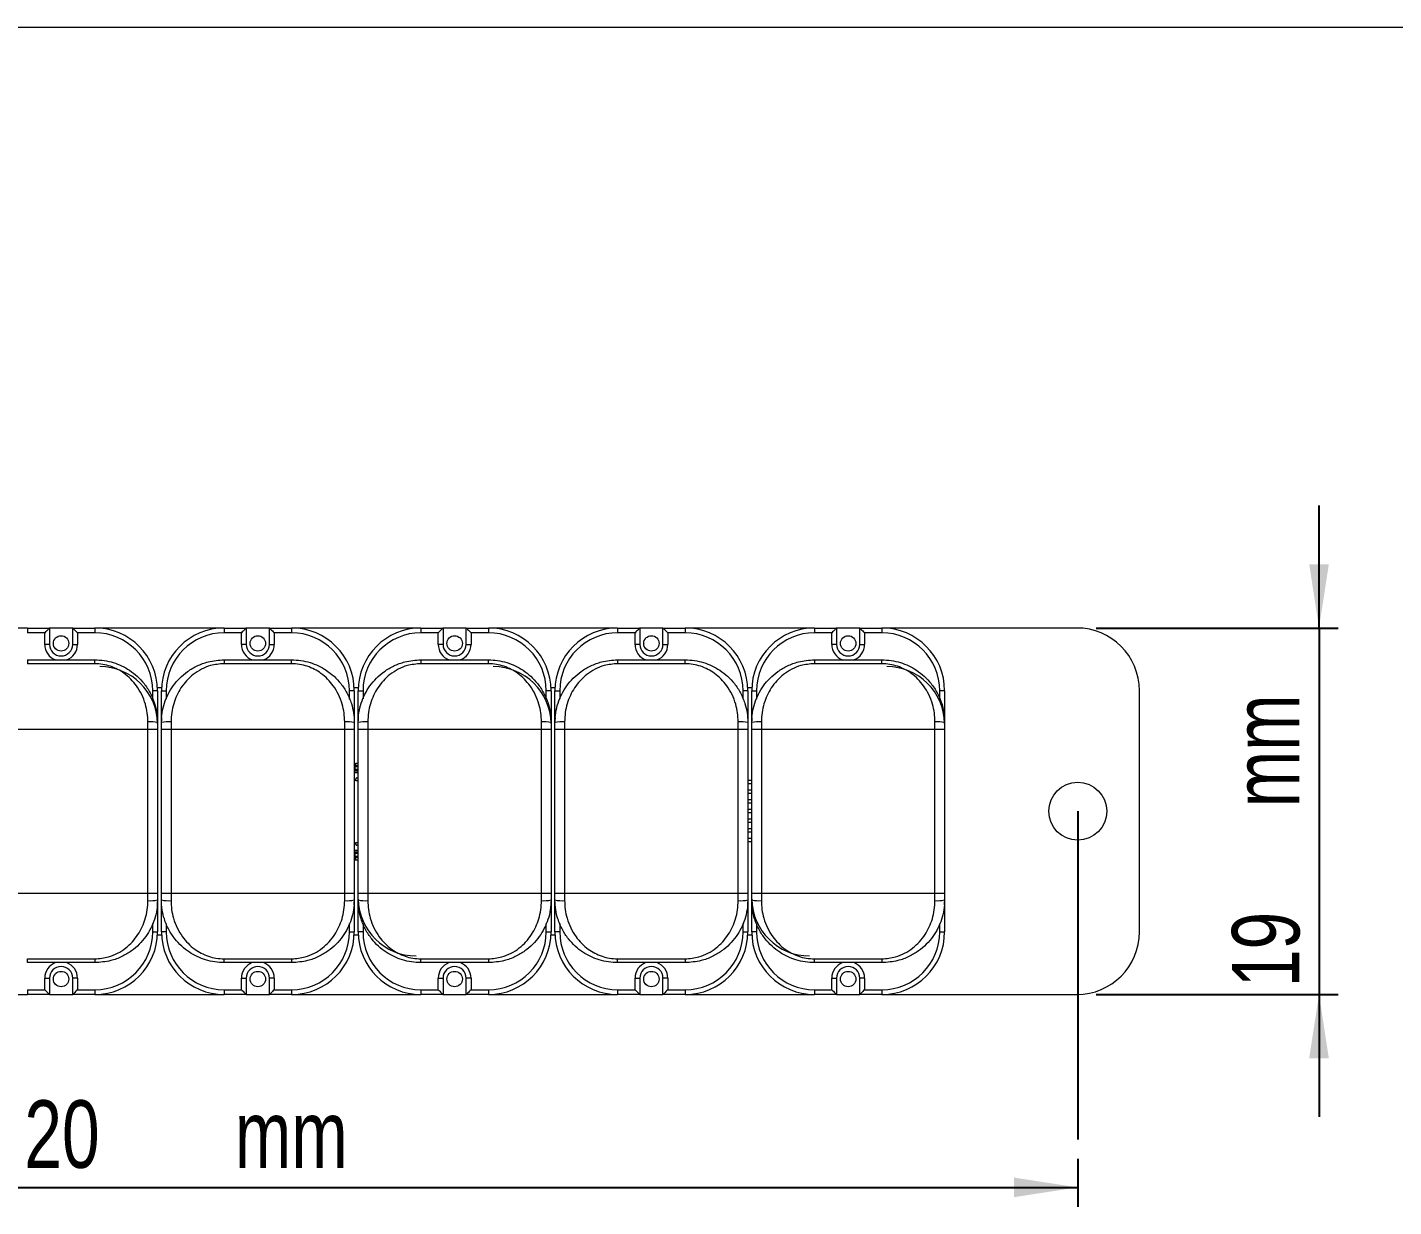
# Model space of a CAD drawing. Header units: millimetres. Extents: x 5 to 292, y 5 to 205.
# Drawn here: x 87.4 to 158.2, y 143.9 to 205 of the extents above; entities that cross this region are included whole.
import ezdxf

# ---------------------------------------------------------------- set-up
doc = ezdxf.new("R2010")
doc.units = ezdxf.units.MM
doc.layers.add('SLD-0', color=179, linetype='Continuous')
doc.styles.add('SLDTEXTSTYLE0', font='TXT', dxfattribs={"width": 0.75})
doc.dimstyles.new('SLDDIMSTYLE1', dxfattribs={"dimtxt": 3.5, "dimasz": 3.302, "dimexe": 0, "dimexo": 0.0625, "dimgap": 0.875, "dimtad": 1, "dimrnd": 1e-09, "dimzin": 4, "dimdsep": 46, "dimtxsty": 'SLDTEXTSTYLE0', "dimsah": 1, "dimcen": 0.09, "dimadec": 0, "dimazin": 1, "dimtfac": 1, "dimtofl": 0, "dimtmove": 0, "dimatfit": 3, "dimfxl": 1, "dimfrac": 2, "dimtolj": 1, "dimtzin": 12, "dimarcsym": 0})
doc.dimstyles.new('SLDDIMSTYLE2', dxfattribs={"dimtxt": 3.5, "dimasz": 3.302, "dimexe": 0, "dimexo": 0.0625, "dimgap": 0.875, "dimtad": 1, "dimrnd": 1e-09, "dimzin": 12, "dimdsep": 46, "dimtxsty": 'SLDTEXTSTYLE0', "dimsah": 1, "dimcen": 0.09, "dimadec": 0, "dimazin": 3, "dimtfac": 1, "dimtmove": 0, "dimatfit": 0, "dimfxl": 1, "dimfrac": 2, "dimtolj": 1, "dimtzin": 12, "dimarcsym": 0})

# ---------------------------------------------------------------- blocks, each defined once
blk = doc.blocks.new('_D_1')
at = {"layer": 'SLD-0'}
for p, q in [((46.604, 146.389), (46.604, 143.909)), ((141.804, 146.389), (141.804, 143.909)), ((46.604, 144.909), (141.804, 144.909))]:
    blk.add_line(p, q, dxfattribs=at)
for points in [[(46.604, 144.909), (49.906, 144.401), (49.906, 145.417)], [(141.804, 144.909), (138.502, 145.417), (138.502, 144.401)]]:
    blk.add_solid(points, dxfattribs=at)
at = {"layer": 'SLD-0', "char_height": 3.5, "attachment_point": 1, "style": 'SLDTEXTSTYLE0'}
for s, insert in [('95.20', (82.319, 149.421, 0.1)), ('mm', (98.112, 149.421, 0.1))]:
    blk.add_mtext(s, dxfattribs=dict(at, insert=insert))
blk = doc.blocks.new('_D_2')
at = {"layer": 'SLD-0'}
for p, q in [((154.311, 173.909), (154.311, 180.259)), ((142.754, 173.909), (155.311, 173.909)), ((154.311, 173.909), (154.311, 154.909)), ((142.754, 154.909), (155.311, 154.909)), ((154.311, 154.909), (154.311, 148.559))]:
    blk.add_line(p, q, dxfattribs=at)
for points in [[(154.311, 173.909), (154.819, 177.211), (153.803, 177.211)], [(154.311, 154.909), (153.803, 151.607), (154.819, 151.607)]]:
    blk.add_solid(points, dxfattribs=at)
at = {"layer": 'SLD-0', "char_height": 3.5, "attachment_point": 1, "rotation": 90, "style": 'SLDTEXTSTYLE0'}
for s, insert in [('mm', (149.799, 164.618, -6.6)), ('19', (149.799, 155.289, -6.6))]:
    blk.add_mtext(s, dxfattribs=dict(at, insert=insert))

msp = doc.modelspace()

# ---------------------------------------------------------------- linework, layer by layer
at = {"color": 7, "linetype": 'Continuous', "lineweight": 0}
msp.add_line((5.245, 205.05), (292.245, 205.05), dxfattribs=at)
at = {"color": 7, "linetype": 'Continuous', "lineweight": 15}
for p, q in [((87.354, 173.909), (80.654, 173.909)), ((87.354, 173.909), (87.354, 173.659)), ((87.354, 173.909), (88.504, 173.909)), ((88.254, 173.659), (87.354, 173.659)), ((88.254, 173.059), (88.254, 173.659)), ((88.504, 173.909), (88.504, 173.059)), ((89.704, 173.909), (88.504, 173.909)), ((89.704, 173.909), (90.854, 173.909)), ((89.704, 173.059), (89.704, 173.909)), ((90.854, 173.659), (89.954, 173.659)), ((89.954, 173.659), (89.954, 173.059)), ((90.854, 173.909), (90.854, 173.659)), ((97.554, 173.909), (90.854, 173.909)), ((97.554, 173.909), (97.554, 173.659)), ((97.554, 173.909), (98.704, 173.909)), ((98.454, 173.659), (97.554, 173.659)), ((98.454, 173.059), (98.454, 173.659)), ((98.704, 173.909), (98.704, 173.059)), ((99.904, 173.909), (98.704, 173.909)), ((99.904, 173.059), (99.904, 173.909)), ((99.904, 173.909), (101.054, 173.909)), ((100.154, 173.659), (100.154, 173.059)), ((101.054, 173.659), (100.154, 173.659)), ((101.054, 173.909), (101.054, 173.659)), ((107.754, 173.909), (101.054, 173.909)), ((107.754, 173.909), (107.754, 173.659)), ((107.754, 173.909), (108.904, 173.909)), ((108.654, 173.659), (107.754, 173.659)), ((108.654, 173.059), (108.654, 173.659)), ((108.904, 173.909), (108.904, 173.059)), ((110.104, 173.909), (108.904, 173.909)), ((110.104, 173.909), (111.254, 173.909)), ((110.104, 173.059), (110.104, 173.909)), ((111.254, 173.659), (110.354, 173.659)), ((110.354, 173.659), (110.354, 173.059)), ((111.254, 173.909), (111.254, 173.659)), ((117.954, 173.909), (111.254, 173.909)), ((117.954, 173.909), (117.954, 173.659)), ((117.954, 173.909), (119.104, 173.909)), ((118.854, 173.659), (117.954, 173.659)), ((118.854, 173.059), (118.854, 173.659)), ((119.104, 173.909), (119.104, 173.059)), ((120.304, 173.909), (119.104, 173.909)), ((120.304, 173.909), (121.454, 173.909)), ((120.304, 173.059), (120.304, 173.909)), ((121.454, 173.659), (120.554, 173.659)), ((120.554, 173.659), (120.554, 173.059)), ((121.454, 173.909), (121.454, 173.659)), ((128.154, 173.909), (121.454, 173.909)), ((128.154, 173.909), (129.304, 173.909)), ((128.154, 173.909), (128.154, 173.659)), ((129.054, 173.659), (128.154, 173.659)), ((129.054, 173.059), (129.054, 173.659)), ((129.304, 173.909), (129.304, 173.059)), ((130.504, 173.909), (129.304, 173.909)), ((130.504, 173.909), (131.654, 173.909)), ((130.504, 173.059), (130.504, 173.909)), ((130.754, 173.659), (130.754, 173.059)), ((131.654, 173.659), (130.754, 173.659)), ((131.654, 173.909), (131.654, 173.659)), ((141.754, 173.909), (131.654, 173.909)), ((88.504, 173.059), (88.254, 173.059)), ((89.704, 173.059), (89.954, 173.059)), ((98.704, 173.059), (98.454, 173.059)), ((99.904, 173.059), (100.154, 173.059)), ((108.904, 173.059), (108.654, 173.059)), ((110.104, 173.059), (110.354, 173.059)), ((119.104, 173.059), (118.854, 173.059)), ((120.304, 173.059), (120.554, 173.059)), ((129.304, 173.059), (129.054, 173.059)), ((130.504, 173.059), (130.754, 173.059)), ((87.354, 172.259), (87.354, 172.059)), ((87.354, 172.259), (90.854, 172.259)), ((90.854, 172.059), (90.854, 172.259)), ((97.554, 172.259), (97.554, 172.059)), ((97.554, 172.259), (101.054, 172.259)), ((101.054, 172.059), (101.054, 172.259)), ((107.754, 172.259), (107.754, 172.059)), ((107.754, 172.259), (111.254, 172.259)), ((111.254, 172.059), (111.254, 172.259)), ((117.954, 172.259), (117.954, 172.059)), ((117.954, 172.259), (121.454, 172.259)), ((121.454, 172.059), (121.454, 172.259)), ((128.154, 172.259), (128.154, 172.059)), ((128.154, 172.259), (131.654, 172.259)), ((131.654, 172.059), (131.654, 172.259)), ((90.854, 172.059), (87.354, 172.059)), ((101.054, 172.059), (97.554, 172.059)), ((111.254, 172.059), (107.754, 172.059)), ((121.454, 172.059), (117.954, 172.059)), ((131.654, 172.059), (128.154, 172.059)), ((94.307, 170.809), (94.1, 170.809)), ((104.507, 170.809), (104.3, 170.809)), ((114.707, 170.809), (114.5, 170.809)), ((124.907, 170.809), (124.7, 170.809)), ((94.104, 170.659), (93.854, 170.659)), ((94.104, 170.659), (94.104, 169.009)), ((94.304, 170.659), (94.554, 170.659)), ((94.304, 169.009), (94.304, 170.659)), ((104.304, 170.659), (104.054, 170.659)), ((104.304, 170.659), (104.304, 169.009)), ((104.504, 170.659), (104.754, 170.659)), ((104.504, 169.009), (104.504, 170.659)), ((114.504, 170.659), (114.254, 170.659)), ((114.504, 170.659), (114.504, 169.009)), ((114.704, 170.659), (114.954, 170.659)), ((114.704, 169.009), (114.704, 170.659)), ((124.704, 170.659), (124.454, 170.659)), ((124.704, 170.659), (124.704, 169.009)), ((124.904, 169.009), (124.904, 170.659)), ((124.904, 170.659), (125.154, 170.659)), ((134.904, 170.659), (134.654, 170.659)), ((134.904, 170.659), (134.904, 169.009)), ((145.004, 158.159), (145.004, 170.659)), ((84.604, 168.659), (93.604, 168.659)), ((93.604, 168.659), (93.604, 169.043)), ((93.604, 160.159), (93.604, 168.659)), ((93.604, 168.659), (94.104, 168.659)), ((94.104, 169.009), (94.104, 168.659)), ((94.104, 168.659), (94.104, 160.159)), ((94.304, 168.909), (94.325, 169.263)), ((94.304, 168.659), (94.304, 169.009)), ((94.304, 168.659), (94.804, 168.659)), ((94.304, 160.159), (94.304, 168.659)), ((94.804, 169.043), (94.804, 168.659)), ((94.804, 168.659), (94.804, 160.159)), ((94.804, 168.659), (103.804, 168.659)), ((103.804, 168.659), (103.804, 169.043)), ((103.804, 160.159), (103.804, 168.659)), ((103.804, 168.659), (104.304, 168.659)), ((104.304, 169.009), (104.304, 168.659)), ((104.304, 168.659), (104.304, 160.159)), ((104.504, 168.909), (104.525, 169.263)), ((104.504, 168.659), (104.504, 169.009)), ((104.504, 168.659), (105.004, 168.659)), ((104.504, 160.159), (104.504, 168.659)), ((105.004, 169.043), (105.004, 168.659)), ((105.004, 168.659), (105.004, 160.159)), ((105.004, 168.659), (114.004, 168.659)), ((114.004, 168.659), (114.004, 169.043)), ((114.004, 160.159), (114.004, 168.659)), ((114.004, 168.659), (114.504, 168.659)), ((114.504, 169.009), (114.504, 168.659)), ((114.504, 168.659), (114.504, 160.159)), ((114.704, 168.909), (114.725, 169.263)), ((114.704, 168.659), (114.704, 169.009)), ((114.704, 160.159), (114.704, 168.659)), ((114.704, 168.659), (115.204, 168.659)), ((115.204, 169.043), (115.204, 168.659)), ((115.204, 168.659), (115.204, 160.159)), ((115.204, 168.659), (124.204, 168.659)), ((124.204, 168.659), (124.204, 169.043)), ((124.204, 160.159), (124.204, 168.659)), ((124.204, 168.659), (124.704, 168.659)), ((124.704, 169.009), (124.704, 168.659)), ((124.704, 168.659), (124.704, 160.159)), ((124.904, 168.909), (124.925, 169.263)), ((124.904, 168.659), (124.904, 169.009)), ((124.904, 160.159), (124.904, 168.659)), ((124.904, 168.659), (125.404, 168.659)), ((125.404, 169.043), (125.404, 168.659)), ((125.404, 168.659), (125.404, 160.159)), ((125.404, 168.659), (134.404, 168.659)), ((134.404, 168.659), (134.404, 169.043)), ((134.404, 160.159), (134.404, 168.659)), ((134.404, 168.659), (134.904, 168.659)), ((134.904, 169.009), (134.904, 168.659)), ((134.904, 168.659), (134.904, 160.159)), ((104.349, 166.718), (104.304, 166.718)), ((104.349, 166.568), (104.304, 166.568)), ((104.504, 166.558), (104.304, 166.558)), ((104.504, 166.508), (104.304, 166.508)), ((104.334, 166.893), (104.384, 166.893)), ((104.334, 166.893), (104.334, 166.728)), ((104.334, 166.728), (104.384, 166.778)), ((104.334, 166.728), (104.504, 166.728)), ((104.334, 166.728), (104.334, 166.718)), ((104.334, 166.568), (104.334, 166.558)), ((104.504, 166.718), (104.349, 166.718)), ((104.349, 166.568), (104.349, 166.718)), ((104.504, 166.568), (104.349, 166.568)), ((104.384, 166.778), (104.384, 166.893)), ((104.504, 166.893), (104.384, 166.893)), ((104.384, 166.778), (104.504, 166.778)), ((104.384, 166.718), (104.384, 166.728)), ((104.384, 166.558), (104.384, 166.568)), ((104.304, 166.443), (104.504, 166.443)), ((104.504, 166.393), (104.304, 166.393)), ((104.384, 165.993), (104.384, 166.093)), ((104.504, 165.993), (104.384, 165.993)), ((104.434, 166.143), (104.504, 166.143)), ((124.904, 165.995), (124.704, 165.995)), ((124.904, 165.825), (124.704, 165.825)), ((124.904, 165.495), (124.704, 165.495)), ((124.904, 165.325), (124.704, 165.325)), ((124.904, 164.995), (124.704, 164.995)), ((124.904, 164.825), (124.704, 164.825)), ((124.904, 164.495), (124.704, 164.495)), ((124.904, 164.325), (124.704, 164.325)), ((124.904, 163.995), (124.704, 163.995)), ((124.904, 163.825), (124.704, 163.825)), ((124.904, 163.495), (124.704, 163.495)), ((124.904, 163.325), (124.704, 163.325)), ((124.904, 162.995), (124.704, 162.995)), ((104.304, 162.393), (104.504, 162.393)), ((104.504, 162.343), (104.304, 162.343)), ((104.304, 162.278), (104.504, 162.278)), ((104.304, 162.228), (104.504, 162.228)), ((104.349, 162.218), (104.304, 162.218)), ((104.334, 162.228), (104.334, 162.218)), ((104.504, 162.218), (104.349, 162.218)), ((104.349, 162.068), (104.349, 162.218)), ((104.384, 162.793), (104.504, 162.793)), ((104.384, 162.693), (104.384, 162.793)), ((104.384, 162.218), (104.384, 162.228)), ((104.504, 162.643), (104.434, 162.643)), ((124.904, 162.825), (124.704, 162.825)), ((104.349, 162.068), (104.304, 162.068)), ((104.334, 162.068), (104.334, 162.058)), ((104.384, 162.008), (104.334, 162.058)), ((104.504, 162.058), (104.334, 162.058)), ((104.334, 162.058), (104.334, 161.893)), ((104.334, 161.893), (104.384, 161.893)), ((104.504, 162.068), (104.349, 162.068)), ((104.384, 162.058), (104.384, 162.068)), ((104.384, 161.893), (104.384, 162.008)), ((104.504, 162.008), (104.384, 162.008)), ((104.384, 161.893), (104.504, 161.893)), ((84.604, 160.159), (93.604, 160.159)), ((93.604, 159.775), (93.604, 160.159)), ((93.604, 160.159), (94.104, 160.159)), ((94.104, 160.159), (94.104, 159.809)), ((94.304, 160.159), (94.804, 160.159)), ((94.304, 159.809), (94.304, 160.159)), ((94.804, 160.159), (94.804, 159.775)), ((94.804, 160.159), (103.804, 160.159)), ((103.804, 159.775), (103.804, 160.159)), ((103.804, 160.159), (104.304, 160.159)), ((104.304, 160.159), (104.304, 159.809)), ((104.504, 160.159), (105.004, 160.159)), ((104.504, 159.809), (104.504, 160.159)), ((105.004, 160.159), (105.004, 159.775)), ((105.004, 160.159), (114.004, 160.159)), ((114.004, 159.775), (114.004, 160.159)), ((114.004, 160.159), (114.504, 160.159)), ((114.504, 160.159), (114.504, 159.809)), ((114.704, 160.159), (115.204, 160.159)), ((114.704, 159.809), (114.704, 160.159)), ((115.204, 160.159), (115.204, 159.775)), ((115.204, 160.159), (124.204, 160.159)), ((124.204, 159.775), (124.204, 160.159)), ((124.204, 160.159), (124.704, 160.159)), ((124.704, 160.159), (124.704, 159.809)), ((124.904, 160.159), (125.404, 160.159)), ((124.904, 159.809), (124.904, 160.159)), ((125.404, 160.159), (125.404, 159.775)), ((125.404, 160.159), (134.404, 160.159)), ((134.404, 159.775), (134.404, 160.159)), ((134.404, 160.159), (134.904, 160.159)), ((134.904, 160.159), (134.904, 159.809)), ((94.104, 159.909), (94.083, 159.555)), ((94.104, 159.809), (94.104, 158.159)), ((94.304, 158.159), (94.304, 159.809)), ((104.304, 159.909), (104.283, 159.555)), ((104.304, 159.809), (104.304, 158.159)), ((104.504, 158.159), (104.504, 159.809)), ((114.504, 159.909), (114.483, 159.555)), ((114.504, 159.809), (114.504, 158.159)), ((114.704, 158.159), (114.704, 159.809)), ((124.704, 159.909), (124.683, 159.555)), ((124.704, 159.809), (124.704, 158.159)), ((124.904, 158.159), (124.904, 159.809)), ((134.904, 159.909), (134.883, 159.555)), ((134.904, 159.809), (134.904, 158.159)), ((93.854, 158.159), (94.104, 158.159)), ((94.1, 158.009), (94.307, 158.009)), ((94.554, 158.159), (94.304, 158.159)), ((104.054, 158.159), (104.304, 158.159)), ((104.3, 158.009), (104.507, 158.009)), ((104.754, 158.159), (104.504, 158.159)), ((114.254, 158.159), (114.504, 158.159)), ((114.5, 158.009), (114.707, 158.009)), ((114.954, 158.159), (114.704, 158.159)), ((124.454, 158.159), (124.704, 158.159)), ((124.7, 158.009), (124.907, 158.009)), ((125.154, 158.159), (124.904, 158.159)), ((134.654, 158.159), (134.904, 158.159)), ((87.354, 156.559), (87.354, 156.759)), ((87.354, 156.759), (90.854, 156.759)), ((90.854, 156.559), (87.354, 156.559)), ((90.854, 156.759), (90.854, 156.559)), ((97.554, 156.759), (101.054, 156.759)), ((97.554, 156.559), (97.554, 156.759)), ((101.054, 156.559), (97.554, 156.559)), ((101.054, 156.759), (101.054, 156.559)), ((107.754, 156.759), (111.254, 156.759)), ((107.754, 156.559), (107.754, 156.759)), ((111.254, 156.559), (107.754, 156.559)), ((111.254, 156.759), (111.254, 156.559)), ((117.954, 156.759), (121.454, 156.759)), ((117.954, 156.559), (117.954, 156.759)), ((121.454, 156.559), (117.954, 156.559)), ((121.454, 156.759), (121.454, 156.559)), ((128.154, 156.759), (131.654, 156.759)), ((128.154, 156.559), (128.154, 156.759)), ((131.654, 156.559), (128.154, 156.559)), ((131.654, 156.759), (131.654, 156.559)), ((87.354, 155.159), (87.354, 154.909)), ((87.354, 155.159), (88.254, 155.159)), ((88.254, 155.759), (88.504, 155.759)), ((88.254, 155.159), (88.254, 155.759)), ((88.504, 155.759), (88.504, 154.909)), ((89.704, 154.909), (89.704, 155.759)), ((89.954, 155.759), (89.704, 155.759)), ((89.954, 155.759), (89.954, 155.159)), ((89.954, 155.159), (90.854, 155.159)), ((90.854, 155.159), (90.854, 154.909)), ((97.554, 155.159), (98.454, 155.159)), ((97.554, 155.159), (97.554, 154.909)), ((98.454, 155.159), (98.454, 155.759)), ((98.454, 155.759), (98.704, 155.759)), ((98.704, 155.759), (98.704, 154.909)), ((99.904, 154.909), (99.904, 155.759)), ((100.154, 155.759), (99.904, 155.759)), ((100.154, 155.759), (100.154, 155.159)), ((100.154, 155.159), (101.054, 155.159)), ((101.054, 155.159), (101.054, 154.909)), ((107.754, 155.159), (108.654, 155.159)), ((107.754, 155.159), (107.754, 154.909)), ((108.654, 155.159), (108.654, 155.759)), ((108.654, 155.759), (108.904, 155.759)), ((108.904, 155.759), (108.904, 154.909)), ((110.104, 154.909), (110.104, 155.759)), ((110.354, 155.759), (110.104, 155.759)), ((110.354, 155.759), (110.354, 155.159)), ((110.354, 155.159), (111.254, 155.159)), ((111.254, 155.159), (111.254, 154.909)), ((117.954, 155.159), (118.854, 155.159)), ((117.954, 155.159), (117.954, 154.909)), ((118.854, 155.759), (119.104, 155.759)), ((118.854, 155.159), (118.854, 155.759)), ((119.104, 155.759), (119.104, 154.909)), ((120.554, 155.759), (120.304, 155.759)), ((120.304, 154.909), (120.304, 155.759)), ((120.554, 155.759), (120.554, 155.159)), ((120.554, 155.159), (121.454, 155.159)), ((121.454, 155.159), (121.454, 154.909)), ((128.154, 155.159), (129.054, 155.159)), ((128.154, 155.159), (128.154, 154.909)), ((129.054, 155.759), (129.304, 155.759)), ((129.054, 155.159), (129.054, 155.759)), ((129.304, 155.759), (129.304, 154.909)), ((130.754, 155.759), (130.504, 155.759)), ((130.504, 154.909), (130.504, 155.759)), ((130.754, 155.759), (130.754, 155.159)), ((130.754, 155.159), (131.654, 155.159)), ((131.654, 155.159), (131.654, 154.909)), ((80.654, 154.909), (87.354, 154.909)), ((88.504, 154.909), (87.354, 154.909)), ((88.504, 154.909), (89.704, 154.909)), ((90.854, 154.909), (89.704, 154.909)), ((90.854, 154.909), (97.554, 154.909)), ((98.704, 154.909), (97.554, 154.909)), ((98.704, 154.909), (99.904, 154.909)), ((101.054, 154.909), (99.904, 154.909)), ((101.054, 154.909), (107.754, 154.909)), ((108.904, 154.909), (107.754, 154.909)), ((108.904, 154.909), (110.104, 154.909)), ((111.254, 154.909), (110.104, 154.909)), ((111.254, 154.909), (117.954, 154.909)), ((119.104, 154.909), (117.954, 154.909)), ((119.104, 154.909), (120.304, 154.909)), ((121.454, 154.909), (120.304, 154.909)), ((121.454, 154.909), (128.154, 154.909)), ((129.304, 154.909), (128.154, 154.909)), ((129.304, 154.909), (130.504, 154.909)), ((131.654, 154.909), (130.504, 154.909)), ((131.654, 154.909), (141.754, 154.909))]:
    msp.add_line(p, q, dxfattribs=at)
at = {"color": 8, "linetype": 'Continuous', "lineweight": 15}
for p, q in [((93.854, 170.223), (93.854, 170.659)), ((94.554, 170.659), (94.554, 170.234)), ((104.054, 170.223), (104.054, 170.659)), ((104.754, 170.659), (104.754, 170.234)), ((114.254, 170.223), (114.254, 170.659)), ((114.954, 170.659), (114.954, 170.234)), ((124.454, 170.223), (124.454, 170.659)), ((125.154, 170.659), (125.154, 170.234)), ((134.654, 170.223), (134.654, 170.659)), ((93.854, 158.159), (93.854, 158.583)), ((94.554, 158.594), (94.554, 158.159)), ((104.054, 158.159), (104.054, 158.583)), ((104.754, 158.594), (104.754, 158.159)), ((114.254, 158.159), (114.254, 158.583)), ((114.954, 158.594), (114.954, 158.159)), ((124.454, 158.159), (124.454, 158.583)), ((125.154, 158.594), (125.154, 158.159)), ((134.654, 158.159), (134.654, 158.583))]:
    msp.add_line(p, q, dxfattribs=at)
at = {"color": 7, "linetype": 'Continuous', "lineweight": 15, "flags": 128}
for points in [[(88.504, 173.909), (88.5, 173.905), (88.489, 173.894), (88.47, 173.875), (88.445, 173.85), (88.414, 173.819), (88.379, 173.784), (88.339, 173.744), (88.297, 173.702), (88.254, 173.659)], [(89.704, 173.909), (89.707, 173.905), (89.719, 173.894), (89.737, 173.875), (89.762, 173.85), (89.793, 173.819), (89.829, 173.784), (89.868, 173.744), (89.91, 173.702), (89.954, 173.659)], [(98.704, 173.909), (98.7, 173.905), (98.689, 173.894), (98.67, 173.875), (98.645, 173.85), (98.614, 173.819), (98.579, 173.784), (98.539, 173.744), (98.497, 173.702), (98.454, 173.659)], [(99.904, 173.909), (99.908, 173.904), (99.923, 173.89), (99.946, 173.867), (99.977, 173.836), (100.015, 173.798), (100.058, 173.754), (100.105, 173.708), (100.154, 173.659)], [(108.904, 173.909), (108.9, 173.905), (108.889, 173.894), (108.87, 173.875), (108.845, 173.85), (108.814, 173.819), (108.779, 173.784), (108.739, 173.744), (108.697, 173.702), (108.654, 173.659)], [(110.104, 173.909), (110.108, 173.904), (110.123, 173.89), (110.146, 173.867), (110.177, 173.836), (110.215, 173.798), (110.258, 173.754), (110.305, 173.708), (110.354, 173.659)], [(119.104, 173.909), (119.1, 173.905), (119.089, 173.894), (119.07, 173.875), (119.045, 173.85), (119.014, 173.819), (118.979, 173.784), (118.939, 173.744), (118.897, 173.702), (118.854, 173.659)], [(120.304, 173.909), (120.308, 173.904), (120.323, 173.89), (120.346, 173.867), (120.377, 173.836), (120.415, 173.798), (120.458, 173.754), (120.505, 173.708), (120.554, 173.659)], [(129.304, 173.909), (129.3, 173.905), (129.289, 173.894), (129.27, 173.875), (129.245, 173.85), (129.214, 173.819), (129.179, 173.784), (129.139, 173.744), (129.097, 173.702), (129.054, 173.659)], [(130.504, 173.909), (130.508, 173.904), (130.523, 173.89), (130.546, 173.867), (130.577, 173.836), (130.615, 173.798), (130.658, 173.754), (130.705, 173.708), (130.754, 173.659)], [(88.254, 155.159), (88.302, 155.11), (88.349, 155.063), (88.393, 155.02), (88.43, 154.982), (88.462, 154.951), (88.485, 154.928), (88.499, 154.914), (88.504, 154.909)], [(89.954, 155.159), (89.905, 155.11), (89.858, 155.063), (89.815, 155.02), (89.777, 154.982), (89.746, 154.951), (89.723, 154.928), (89.708, 154.914), (89.704, 154.909)], [(98.454, 155.159), (98.497, 155.115), (98.539, 155.073), (98.579, 155.034), (98.614, 154.998), (98.645, 154.967), (98.67, 154.942), (98.689, 154.924), (98.7, 154.913), (98.704, 154.909)], [(100.154, 155.159), (100.105, 155.11), (100.058, 155.063), (100.015, 155.02), (99.977, 154.982), (99.946, 154.951), (99.923, 154.928), (99.908, 154.914), (99.904, 154.909)], [(108.654, 155.159), (108.697, 155.115), (108.739, 155.073), (108.779, 155.034), (108.814, 154.998), (108.845, 154.967), (108.87, 154.942), (108.889, 154.924), (108.9, 154.913), (108.904, 154.909)], [(110.354, 155.159), (110.305, 155.11), (110.258, 155.063), (110.215, 155.02), (110.177, 154.982), (110.146, 154.951), (110.123, 154.928), (110.108, 154.914), (110.104, 154.909)], [(118.854, 155.159), (118.897, 155.115), (118.939, 155.073), (118.979, 155.034), (119.014, 154.998), (119.045, 154.967), (119.07, 154.942), (119.089, 154.924), (119.1, 154.913), (119.104, 154.909)], [(120.554, 155.159), (120.505, 155.11), (120.458, 155.063), (120.415, 155.02), (120.377, 154.982), (120.346, 154.951), (120.323, 154.928), (120.308, 154.914), (120.304, 154.909)], [(129.054, 155.159), (129.097, 155.115), (129.139, 155.073), (129.179, 155.034), (129.214, 154.998), (129.245, 154.967), (129.27, 154.942), (129.289, 154.924), (129.3, 154.913), (129.304, 154.909)], [(130.754, 155.159), (130.705, 155.11), (130.658, 155.063), (130.615, 155.02), (130.577, 154.982), (130.546, 154.951), (130.523, 154.928), (130.508, 154.914), (130.504, 154.909)]]:
    msp.add_lwpolyline(points, dxfattribs=at)
at = {"color": 7, "linetype": 'Continuous', "lineweight": 15}
for centre, radius in [((89.104, 173.109), 0.4), ((99.304, 173.109), 0.4), ((109.504, 173.109), 0.4), ((119.704, 173.109), 0.4), ((129.904, 173.109), 0.4), ((141.804, 164.409), 1.5), ((89.104, 155.709), 0.4), ((99.304, 155.709), 0.4), ((109.504, 155.709), 0.4), ((119.704, 155.709), 0.4), ((129.904, 155.709), 0.4)]:
    msp.add_circle(centre, radius, dxfattribs=at)
for centre, radius, start, end in [((90.854, 170.659), 3.25, 0, 90), ((90.854, 170.659), 3, 0, 90), ((97.554, 170.659), 3.25, 90, 180), ((97.554, 170.659), 3, 90, 180), ((101.054, 170.659), 3.25, 0, 90), ((101.054, 170.659), 3, 0, 90), ((107.754, 170.659), 3.25, 90, 180), ((107.754, 170.659), 3, 90, 180), ((111.254, 170.659), 3.25, 0, 90), ((111.254, 170.659), 3, 0, 90), ((117.954, 170.659), 3.25, 90, 180), ((117.954, 170.659), 3, 90, 180), ((121.454, 170.659), 3.25, 0, 90), ((121.454, 170.659), 3, 0, 90), ((128.154, 170.659), 3.25, 90, 180), ((128.154, 170.659), 3, 90, 180), ((131.654, 170.659), 3.25, 0, 90), ((131.654, 170.659), 3, 0, 90), ((141.754, 170.659), 3.25, 0, 90), ((89.104, 173.059), 0.6, 180, 0), ((99.304, 173.059), 0.6, 180, 0), ((109.504, 173.059), 0.6, 180, 0), ((119.704, 173.059), 0.6, 180, 0), ((129.904, 173.059), 0.6, 180, 0), ((91.104, 168.909), 3, 0.9819, 90), ((111.504, 168.909), 3, 0.9819, 90), ((131.904, 168.909), 3, 0.9819, 90), ((93.728, 167.172), 1.875, 78.44371, 93.80548), ((94.679, 167.172), 1.875, 86.19469, 101.55607), ((103.928, 167.172), 1.875, 78.44393, 93.80531), ((104.879, 167.172), 1.875, 86.19461, 101.55615), ((114.128, 167.172), 1.875, 78.44393, 93.80531), ((115.079, 167.172), 1.875, 86.19446, 101.55636), ((124.328, 167.172), 1.875, 78.44413, 93.80511), ((125.279, 167.172), 1.875, 86.19463, 101.55613), ((134.528, 167.172), 1.875, 78.44355, 93.80558), ((104.434, 166.093), 0.05, 90, 180), ((104.434, 162.693), 0.05, 180, 270), ((93.728, 161.646), 1.875, 266.19452, 281.55629), ((94.679, 161.646), 1.875, 258.44393, 273.80531), ((103.928, 161.646), 1.875, 266.19469, 281.55607), ((107.504, 159.909), 3, 180.9819, 270), ((104.879, 161.646), 1.875, 258.44385, 273.80539), ((114.128, 161.646), 1.875, 266.19469, 281.55607), ((115.079, 161.646), 1.875, 258.44364, 273.80554), ((124.328, 161.646), 1.875, 266.19489, 281.55587), ((127.904, 159.909), 3, 180.9819, 270), ((125.279, 161.646), 1.875, 258.44387, 273.80537), ((134.528, 161.645), 1.875, 266.19442, 281.55645), ((90.854, 158.159), 3, 270, 0), ((90.854, 158.159), 3.25, 270, 0), ((97.554, 158.159), 3.25, 180, 270), ((97.554, 158.159), 3, 180, 270), ((101.054, 158.159), 3, 270, 0), ((101.054, 158.159), 3.25, 270, 0), ((107.754, 158.159), 3.25, 180, 270), ((107.754, 158.159), 3, 180, 270), ((111.254, 158.159), 3, 270, 0), ((111.254, 158.159), 3.25, 270, 0), ((117.954, 158.159), 3.25, 180, 270), ((117.954, 158.159), 3, 180, 270), ((121.454, 158.159), 3, 270, 0), ((121.454, 158.159), 3.25, 270, 0), ((128.154, 158.159), 3.25, 180, 270), ((128.154, 158.159), 3, 180, 270), ((131.654, 158.159), 3, 270, 0), ((131.654, 158.159), 3.25, 270, 0), ((141.754, 158.159), 3.25, 270, 0), ((89.104, 155.759), 0.6, 0, 180), ((99.304, 155.759), 0.6, 0, 180), ((109.504, 155.759), 0.6, 0, 180), ((119.704, 155.759), 0.6, 0, 180), ((129.904, 155.759), 0.6, 0, 180)]:
    msp.add_arc(centre, radius, start, end, dxfattribs=at)
at = {"color": 8, "linetype": 'Continuous', "lineweight": 15}
for centre, start, end in [((89.104, 173.059), 180, 250.25008), ((89.104, 173.059), 289.74992, 0), ((99.304, 173.059), 180, 250.25008), ((99.304, 173.059), 289.74992, 0), ((109.504, 173.059), 180, 250.25008), ((109.504, 173.059), 289.74992, 0), ((119.704, 173.059), 180, 250.25008), ((119.704, 173.059), 289.74992, 0), ((129.904, 173.059), 180, 250.25008), ((129.904, 173.059), 289.74992, 0), ((89.104, 155.759), 109.74992, 180), ((89.104, 155.759), 360, 70.25008), ((99.304, 155.759), 109.74992, 180), ((99.304, 155.759), 360, 70.25008), ((109.504, 155.759), 109.74992, 180), ((109.504, 155.759), 0, 70.25008), ((119.704, 155.759), 109.74992, 180), ((119.704, 155.759), 360, 70.25008), ((129.904, 155.759), 109.74992, 180), ((129.904, 155.759), 360, 70.25008)]:
    msp.add_arc(centre, 0.85, start, end, dxfattribs=at)
at = {"color": 7, "linetype": 'Continuous', "lineweight": 15}
for points, knots in [([(90.854, 172.259), (91.014, 172.252), (91.339, 172.238), (91.807, 172.127), (92.251, 171.956), (92.67, 171.718), (93.063, 171.411), (93.426, 171.02), (93.737, 170.548), (93.953, 170.034), (94.081, 169.513), (94.096, 169.178), (94.104, 169.009)], [0, 0, 0, 0, 0.0919304, 0.1866912, 0.277645, 0.3706812, 0.4718977, 0.5754887, 0.6894681, 0.8072231, 0.902296, 1, 1, 1, 1]), ([(94.304, 169.009), (94.311, 169.179), (94.327, 169.523), (94.452, 170.019), (94.644, 170.486), (94.908, 170.92), (95.245, 171.317), (95.661, 171.671), (96.154, 171.96), (96.787, 172.202), (97.273, 172.238), (97.554, 172.259)], [0, 0, 0, 0, 0.097847, 0.198626, 0.295593, 0.394956, 0.499553, 0.606771, 0.721034, 0.839304, 1, 1, 1, 1]), ([(101.054, 172.259), (101.214, 172.252), (101.539, 172.238), (102.007, 172.127), (102.451, 171.956), (102.87, 171.718), (103.263, 171.411), (103.626, 171.02), (103.937, 170.548), (104.153, 170.034), (104.281, 169.513), (104.296, 169.178), (104.304, 169.009)], [0, 0, 0, 0, 0.09193, 0.186691, 0.277645, 0.370681, 0.471897, 0.575489, 0.689468, 0.807223, 0.902296, 1, 1, 1, 1]), ([(104.504, 169.009), (104.511, 169.179), (104.527, 169.523), (104.652, 170.019), (104.844, 170.486), (105.108, 170.92), (105.445, 171.317), (105.861, 171.671), (106.354, 171.96), (106.987, 172.202), (107.473, 172.238), (107.754, 172.259)], [0, 0, 0, 0, 0.097847, 0.198625, 0.295593, 0.394956, 0.499553, 0.606772, 0.721035, 0.839305, 1, 1, 1, 1]), ([(111.254, 172.259), (111.414, 172.252), (111.739, 172.238), (112.207, 172.127), (112.651, 171.956), (113.07, 171.718), (113.463, 171.411), (113.826, 171.02), (114.137, 170.548), (114.353, 170.034), (114.481, 169.513), (114.496, 169.178), (114.504, 169.009)], [0, 0, 0, 0, 0.091931, 0.186691, 0.277646, 0.370682, 0.471898, 0.575489, 0.689468, 0.807223, 0.902296, 1, 1, 1, 1]), ([(114.704, 169.009), (114.711, 169.179), (114.727, 169.523), (114.852, 170.019), (115.044, 170.486), (115.308, 170.92), (115.645, 171.317), (116.061, 171.671), (116.554, 171.96), (117.187, 172.202), (117.673, 172.238), (117.954, 172.259)], [0, 0, 0, 0, 0.097847, 0.198626, 0.295593, 0.394956, 0.499553, 0.606771, 0.721034, 0.839305, 1, 1, 1, 1]), ([(121.454, 172.259), (121.614, 172.252), (121.939, 172.238), (122.407, 172.127), (122.851, 171.956), (123.27, 171.718), (123.663, 171.411), (124.026, 171.02), (124.337, 170.548), (124.553, 170.034), (124.681, 169.513), (124.696, 169.178), (124.704, 169.009)], [0, 0, 0, 0, 0.09193, 0.186691, 0.277645, 0.370681, 0.471897, 0.575489, 0.689468, 0.807223, 0.902296, 1, 1, 1, 1]), ([(124.904, 169.009), (124.911, 169.179), (124.927, 169.523), (125.052, 170.019), (125.244, 170.486), (125.508, 170.92), (125.845, 171.317), (126.261, 171.671), (126.754, 171.96), (127.387, 172.202), (127.873, 172.238), (128.154, 172.259)], [0, 0, 0, 0, 0.097847, 0.198625, 0.295593, 0.394956, 0.499553, 0.606771, 0.721034, 0.839305, 1, 1, 1, 1]), ([(131.654, 172.259), (131.814, 172.252), (132.139, 172.238), (132.607, 172.127), (133.051, 171.956), (133.47, 171.718), (133.863, 171.411), (134.226, 171.02), (134.537, 170.548), (134.753, 170.034), (134.881, 169.513), (134.896, 169.178), (134.904, 169.009)], [0, 0, 0, 0, 0.09193, 0.18669, 0.277645, 0.370681, 0.471897, 0.575489, 0.689468, 0.807223, 0.902296, 1, 1, 1, 1]), ([(93.604, 169.043), (93.597, 169.198), (93.584, 169.508), (93.478, 169.988), (93.295, 170.466), (93.035, 170.902), (92.727, 171.267), (92.398, 171.552), (92.041, 171.774), (91.669, 171.934), (91.269, 172.038), (90.992, 172.052), (90.854, 172.059)], [0, 0, 0, 0, 0.099707, 0.199441, 0.318421, 0.437453, 0.540488, 0.643488, 0.733283, 0.822984, 0.911538, 1, 1, 1, 1]), ([(97.554, 172.059), (97.315, 172.039), (96.903, 172.005), (96.369, 171.781), (95.955, 171.515), (95.6, 171.184), (95.317, 170.819), (95.093, 170.415), (94.931, 169.986), (94.824, 169.524), (94.811, 169.205), (94.804, 169.043)], [0, 0, 0, 0, 0.152041, 0.263064, 0.378844, 0.484472, 0.592649, 0.692472, 0.794496, 0.895879, 1, 1, 1, 1]), ([(103.804, 169.043), (103.797, 169.198), (103.784, 169.508), (103.678, 169.988), (103.495, 170.466), (103.235, 170.902), (102.927, 171.267), (102.598, 171.552), (102.241, 171.774), (101.869, 171.934), (101.469, 172.038), (101.192, 172.052), (101.054, 172.059)], [0, 0, 0, 0, 0.099707, 0.199441, 0.318421, 0.437453, 0.540488, 0.643489, 0.733283, 0.822984, 0.911538, 1, 1, 1, 1]), ([(107.754, 172.059), (107.515, 172.039), (107.103, 172.005), (106.569, 171.781), (106.155, 171.515), (105.8, 171.184), (105.517, 170.819), (105.293, 170.415), (105.131, 169.986), (105.024, 169.524), (105.011, 169.205), (105.004, 169.043)], [0, 0, 0, 0, 0.152041, 0.263063, 0.378844, 0.484471, 0.592649, 0.692472, 0.794495, 0.895879, 1, 1, 1, 1]), ([(114.004, 169.043), (113.997, 169.198), (113.984, 169.508), (113.878, 169.988), (113.695, 170.466), (113.435, 170.902), (113.127, 171.267), (112.798, 171.552), (112.441, 171.774), (112.069, 171.934), (111.669, 172.038), (111.392, 172.052), (111.254, 172.059)], [0, 0, 0, 0, 0.099707, 0.19944, 0.31842, 0.437453, 0.540487, 0.643488, 0.733283, 0.822985, 0.911538, 1, 1, 1, 1]), ([(117.954, 172.059), (117.715, 172.039), (117.303, 172.005), (116.769, 171.781), (116.355, 171.515), (116, 171.184), (115.717, 170.819), (115.493, 170.415), (115.331, 169.986), (115.224, 169.524), (115.211, 169.205), (115.204, 169.043)], [0, 0, 0, 0, 0.152041, 0.263064, 0.378844, 0.484471, 0.592649, 0.692472, 0.794495, 0.895879, 1, 1, 1, 1]), ([(124.204, 169.043), (124.197, 169.198), (124.184, 169.508), (124.078, 169.988), (123.895, 170.466), (123.635, 170.902), (123.327, 171.267), (122.998, 171.552), (122.641, 171.774), (122.269, 171.934), (121.869, 172.038), (121.592, 172.052), (121.454, 172.059)], [0, 0, 0, 0, 0.099707, 0.19944, 0.318421, 0.437453, 0.540487, 0.643489, 0.733283, 0.822985, 0.911538, 1, 1, 1, 1]), ([(128.154, 172.059), (127.915, 172.039), (127.503, 172.005), (126.969, 171.781), (126.555, 171.515), (126.2, 171.184), (125.917, 170.819), (125.693, 170.415), (125.531, 169.986), (125.424, 169.524), (125.411, 169.205), (125.404, 169.043)], [0, 0, 0, 0, 0.1520406, 0.2630629, 0.3788436, 0.4844715, 0.5926496, 0.6924723, 0.7944955, 0.8958796, 1, 1, 1, 1]), ([(134.404, 169.043), (134.397, 169.198), (134.384, 169.508), (134.278, 169.988), (134.095, 170.466), (133.835, 170.902), (133.527, 171.267), (133.198, 171.552), (132.841, 171.774), (132.469, 171.934), (132.069, 172.038), (131.792, 172.052), (131.654, 172.059)], [0, 0, 0, 0, 0.099707, 0.199441, 0.318421, 0.437453, 0.540487, 0.643489, 0.733284, 0.822984, 0.911538, 1, 1, 1, 1]), ([(94.104, 159.809), (94.096, 159.639), (94.08, 159.294), (93.956, 158.799), (93.763, 158.331), (93.499, 157.898), (93.162, 157.501), (92.746, 157.147), (92.253, 156.857), (91.621, 156.616), (91.134, 156.58), (90.854, 156.559)], [0, 0, 0, 0, 0.097847, 0.198626, 0.295593, 0.394956, 0.499553, 0.606772, 0.721034, 0.839305, 1, 1, 1, 1]), ([(90.854, 156.759), (91.092, 156.778), (91.508, 156.813), (92.041, 157.038), (92.457, 157.306), (92.808, 157.635), (93.092, 158.001), (93.315, 158.404), (93.478, 158.835), (93.583, 159.295), (93.597, 159.615), (93.604, 159.775)], [0, 0, 0, 0, 0.152046, 0.265324, 0.37884, 0.485733, 0.59265, 0.693589, 0.794499, 0.897264, 1, 1, 1, 1]), ([(97.554, 156.559), (97.394, 156.566), (97.069, 156.58), (96.6, 156.69), (96.156, 156.862), (95.737, 157.099), (95.344, 157.407), (94.981, 157.797), (94.671, 158.27), (94.455, 158.784), (94.327, 159.304), (94.311, 159.639), (94.304, 159.809)], [0, 0, 0, 0, 0.091931, 0.186691, 0.277646, 0.370682, 0.471898, 0.575489, 0.689468, 0.807223, 0.902296, 1, 1, 1, 1]), ([(94.804, 159.775), (94.81, 159.622), (94.822, 159.311), (94.928, 158.834), (95.111, 158.354), (95.369, 157.919), (95.679, 157.551), (96.007, 157.267), (96.364, 157.044), (96.735, 156.885), (97.136, 156.779), (97.413, 156.766), (97.554, 156.759)], [0, 0, 0, 0, 0.098438, 0.19944, 0.316599, 0.437451, 0.539331, 0.643479, 0.732166, 0.82297, 0.909817, 1, 1, 1, 1]), ([(104.304, 159.809), (104.296, 159.639), (104.28, 159.294), (104.156, 158.799), (103.963, 158.331), (103.699, 157.898), (103.362, 157.501), (102.946, 157.147), (102.453, 156.857), (101.821, 156.616), (101.334, 156.58), (101.054, 156.559)], [0, 0, 0, 0, 0.097847, 0.198625, 0.295593, 0.394956, 0.499553, 0.606772, 0.721035, 0.839305, 1, 1, 1, 1]), ([(101.054, 156.759), (101.292, 156.778), (101.708, 156.813), (102.241, 157.038), (102.657, 157.306), (103.008, 157.635), (103.292, 158.001), (103.515, 158.404), (103.678, 158.835), (103.783, 159.295), (103.797, 159.615), (103.804, 159.775)], [0, 0, 0, 0, 0.152045, 0.265324, 0.37884, 0.485733, 0.59265, 0.693589, 0.794499, 0.897264, 1, 1, 1, 1]), ([(107.754, 156.559), (107.594, 156.566), (107.269, 156.58), (106.8, 156.69), (106.356, 156.862), (105.937, 157.099), (105.544, 157.407), (105.181, 157.797), (104.871, 158.27), (104.655, 158.784), (104.527, 159.304), (104.511, 159.639), (104.504, 159.809)], [0, 0, 0, 0, 0.0919304, 0.1866912, 0.277645, 0.3706812, 0.4718977, 0.5754887, 0.6894681, 0.8072231, 0.902296, 1, 1, 1, 1]), ([(105.004, 159.775), (105.01, 159.622), (105.022, 159.311), (105.128, 158.834), (105.311, 158.354), (105.569, 157.919), (105.879, 157.551), (106.207, 157.267), (106.564, 157.044), (106.935, 156.885), (107.336, 156.779), (107.613, 156.766), (107.754, 156.759)], [0, 0, 0, 0, 0.098438, 0.19944, 0.316599, 0.437452, 0.539331, 0.643479, 0.732166, 0.82297, 0.909818, 1, 1, 1, 1]), ([(114.504, 159.809), (114.496, 159.639), (114.48, 159.294), (114.356, 158.799), (114.163, 158.331), (113.899, 157.898), (113.562, 157.501), (113.146, 157.147), (112.653, 156.857), (112.021, 156.616), (111.534, 156.58), (111.254, 156.559)], [0, 0, 0, 0, 0.097847, 0.198626, 0.295593, 0.394956, 0.499553, 0.606771, 0.721034, 0.839304, 1, 1, 1, 1]), ([(111.254, 156.759), (111.492, 156.778), (111.908, 156.813), (112.441, 157.038), (112.857, 157.306), (113.208, 157.635), (113.492, 158.001), (113.715, 158.404), (113.878, 158.835), (113.983, 159.295), (113.997, 159.615), (114.004, 159.775)], [0, 0, 0, 0, 0.152046, 0.2653251, 0.3788409, 0.4857326, 0.5926504, 0.6935891, 0.7944987, 0.8972641, 1, 1, 1, 1]), ([(117.954, 156.559), (117.794, 156.566), (117.469, 156.58), (117, 156.69), (116.556, 156.862), (116.137, 157.099), (115.744, 157.407), (115.381, 157.797), (115.071, 158.27), (114.855, 158.784), (114.727, 159.304), (114.711, 159.639), (114.704, 159.809)], [0, 0, 0, 0, 0.0919311, 0.1866912, 0.277645, 0.3706812, 0.4718977, 0.5754887, 0.6894682, 0.8072231, 0.902296, 1, 1, 1, 1]), ([(115.204, 159.775), (115.21, 159.622), (115.222, 159.311), (115.328, 158.834), (115.511, 158.354), (115.769, 157.919), (116.079, 157.551), (116.407, 157.267), (116.764, 157.044), (117.135, 156.885), (117.536, 156.779), (117.813, 156.766), (117.954, 156.759)], [0, 0, 0, 0, 0.098438, 0.19944, 0.316599, 0.437451, 0.539331, 0.643478, 0.732166, 0.82297, 0.909817, 1, 1, 1, 1]), ([(124.704, 159.809), (124.696, 159.639), (124.68, 159.294), (124.556, 158.799), (124.363, 158.331), (124.099, 157.898), (123.762, 157.501), (123.346, 157.147), (122.853, 156.857), (122.221, 156.616), (121.734, 156.58), (121.454, 156.559)], [0, 0, 0, 0, 0.097847, 0.198626, 0.295593, 0.394956, 0.499553, 0.606771, 0.721035, 0.839305, 1, 1, 1, 1]), ([(121.454, 156.759), (121.692, 156.778), (122.108, 156.813), (122.641, 157.038), (123.057, 157.306), (123.408, 157.635), (123.692, 158.001), (123.915, 158.404), (124.078, 158.835), (124.183, 159.295), (124.197, 159.615), (124.204, 159.775)], [0, 0, 0, 0, 0.152046, 0.265324, 0.37884, 0.485733, 0.59265, 0.693589, 0.794499, 0.897264, 1, 1, 1, 1]), ([(128.154, 156.559), (127.994, 156.566), (127.669, 156.58), (127.2, 156.69), (126.756, 156.862), (126.337, 157.099), (125.944, 157.407), (125.581, 157.797), (125.271, 158.27), (125.055, 158.784), (124.927, 159.304), (124.911, 159.639), (124.904, 159.809)], [0, 0, 0, 0, 0.09193, 0.186692, 0.277645, 0.370681, 0.471898, 0.575489, 0.689468, 0.807223, 0.902296, 1, 1, 1, 1]), ([(125.404, 159.775), (125.41, 159.622), (125.422, 159.311), (125.528, 158.834), (125.711, 158.354), (125.969, 157.919), (126.279, 157.551), (126.607, 157.267), (126.964, 157.044), (127.335, 156.885), (127.736, 156.779), (128.013, 156.766), (128.154, 156.759)], [0, 0, 0, 0, 0.098438, 0.19944, 0.316599, 0.437451, 0.539331, 0.643478, 0.732166, 0.82297, 0.909817, 1, 1, 1, 1]), ([(134.904, 159.809), (134.896, 159.639), (134.88, 159.294), (134.756, 158.799), (134.563, 158.331), (134.299, 157.898), (133.962, 157.501), (133.546, 157.147), (133.053, 156.857), (132.421, 156.616), (131.934, 156.58), (131.654, 156.559)], [0, 0, 0, 0, 0.097847, 0.198626, 0.295593, 0.394956, 0.499553, 0.606771, 0.721035, 0.839305, 1, 1, 1, 1]), ([(131.654, 156.759), (131.892, 156.778), (132.308, 156.813), (132.841, 157.038), (133.257, 157.306), (133.608, 157.635), (133.892, 158.001), (134.115, 158.404), (134.278, 158.835), (134.383, 159.295), (134.397, 159.615), (134.404, 159.775)], [0, 0, 0, 0, 0.152046, 0.265325, 0.37884, 0.485733, 0.59265, 0.693589, 0.794498, 0.897264, 1, 1, 1, 1])]:
    msp.add_open_spline(points, degree=3, knots=knots, dxfattribs=at)
at = {"layer": 'SLD-0'}
msp.add_line((141.804, 164.409), (141.804, 147.389), dxfattribs=at)

# ---------------------------------------------------------------- dimensions: what is measured, and where the dimension line sits
dim = msp.add_linear_dim(base=(154.311, 154.909), p1=(141.754, 173.909), p2=(141.754, 154.909), angle=90, text='<> mm', dimstyle='SLDDIMSTYLE2', dxfattribs=at)
dim.commit()
dim.dimension.update_dxf_attribs({"geometry": '_D_2', "text_midpoint": (154.311, 164.319), "dimtype": 160})
dim = msp.add_linear_dim(base=(141.804, 144.909), p1=(46.604, 147.389), p2=(141.804, 147.389), text='<> mm', dimstyle='SLDDIMSTYLE1', dxfattribs=at)
dim.commit()
dim.dimension.update_dxf_attribs({"geometry": '_D_1', "text_midpoint": (94.581, 144.909), "dimtype": 160})

doc.saveas('drawing.dxf')
